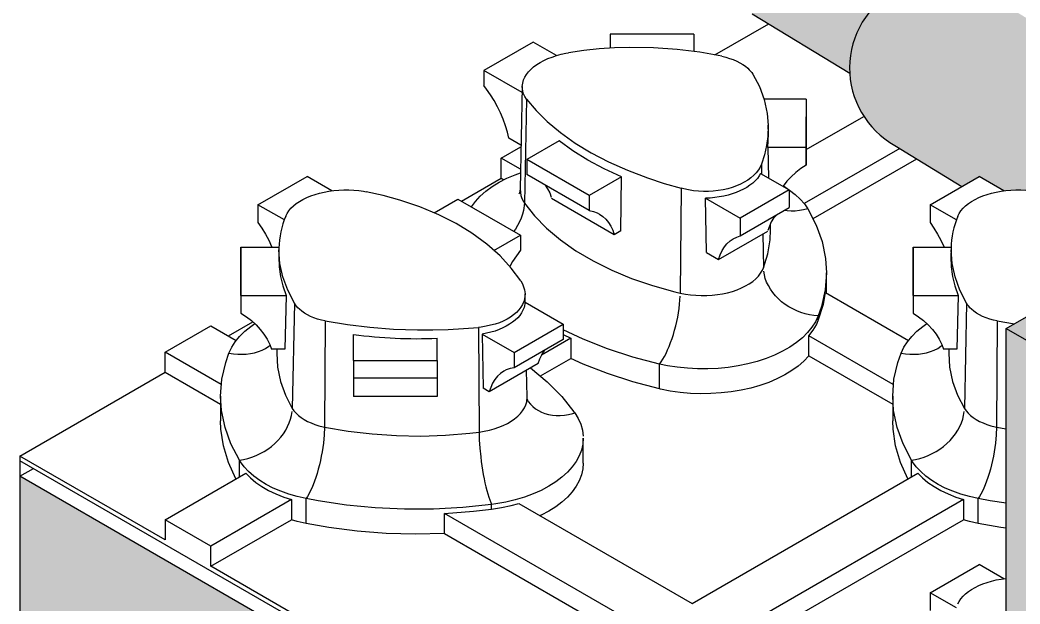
# Model space of a CAD drawing. Header units: millimetres. Extents: x 441156 to 441876, y 4514765 to 4515211.
# Drawn here: x 441489.037 to 441489.989, y 4514926.368 to 4514926.924 of the extents above; entities that cross this region are included whole.
import ezdxf

# ---------------------------------------------------------------- set-up
doc = ezdxf.new("R2010")
doc.units = ezdxf.units.MM
doc.layers.add('Cornice', color=7, linetype='Continuous')
doc.layers.add('Cornice_Tratteggi', color=7, linetype='Continuous', lineweight=5)

msp = doc.modelspace()

# ---------------------------------------------------------------- hatches: boundary and pattern name
at = {"layer": 'Cornice_Tratteggi'}
h = msp.add_hatch(dxfattribs=at)
h.set_pattern_fill('AR-RSHKE', color=254, scale=3.01875e-05)
h.set_pattern_definition([(0, (441481.528145, 4514941.521309), (0.0195524437, 0.00920115), [0.004600575, -0.0038338125, 0.0053673375, -0.0023002875, 0.0069008625, -0.00306705]), (0, (441481.5327455, 4514941.521692), (0.0195524437, 0.00920115), [0.0038338125, -0.0145684875, 0.00306705, -0.004600575]), (0, (441481.541947, 4514941.5207335), (0.0195524437, 0.00920115), [0.002300287, -0.023769637]), (90, (441481.528145, 4514941.5213086), (-0.0065174813, 0.00920115), [0.008817769, -0.027986831]), (90, (441481.5327455, 4514941.5213086), (-0.0065174813, 0.00920115), [0.008626078, -0.028178522]), (90, (441481.5365793, 4514941.5213086), (-0.0065174813, 0.00920115), [0.008051006, -0.028753594]), (90, (441481.5419467, 4514941.5207335), (-0.0065174813, 0.00920115), [0.008817769, -0.027986831]), (90, (441481.544247, 4514941.5207335), (-0.0065174813, 0.00920115), [0.008817769, -0.027986831]), (90, (441481.551148, 4514941.5213086), (-0.0065174813, 0.00920115), [0.008434387, -0.028370212])])
h.paths.add_polyline_path([(441490.01807424, 4514926.60618213), (441489.97624511, 4514926.63033195), (441489.97624511, 4514926.01450696), (441489.76709948, 4514926.13525608), (441489.76709948, 4514926.08695608), (441490.01807424, 4514925.94205713)])
h.paths.add_polyline_path([(441491.33918857, 4514927.3689205), (441491.33918857, 4514927.41722016), (441489.97624511, 4514926.63033195), (441490.01807424, 4514926.60618213)])
for points in [[(441489.7342838, 4514926.93024696), (441489.82712889, 4514926.87351844, -0.313499123), (441489.87749597, 4514926.95584183), (441489.78267514, 4514927.01377754, 1.000000594)], [(441489.95742889, 4514926.94942616, 1.032811065), (441489.87026317, 4514926.80468406), (441489.93402486, 4514926.76572555), (441489.95044298, 4514926.77520447), (441489.97410147, 4514926.76154465), (441489.97605703, 4514926.76180968), (441489.98080044, 4514926.7622326), (441489.98556043, 4514926.76243907), (441489.99032181, 4514926.76242568), (441489.9950656, 4514926.76219508), (441489.99974206, 4514926.7617509), (441490.00430146, 4514926.76109677), (441490.00672284, 4514926.76065373), (441490.02303871, 4514926.75702602), (441490.03876728, 4514926.75270171), (441490.05794381, 4514926.74619404), (441490.07163157, 4514926.7404582), (441490.09426945, 4514926.75352875), (441490.14194986, 4514926.72600071), (441490.18703763, 4514926.7520319), (441490.18354425, 4514926.75404879), (441490.18318219, 4514926.75530877), (441490.18164739, 4514926.75954334), (441490.17973193, 4514926.76338419), (441490.17745039, 4514926.76680209), (441490.15980777, 4514926.77698796), (441490.1598081, 4514926.79136715), (441490.18876078, 4514926.80808195)]]:
    msp.add_hatch(color=254, dxfattribs=at).paths.add_polyline_path(points)
h = msp.add_hatch(dxfattribs=at)
h.set_pattern_fill('GHIAIA2', color=254, scale=0.2, pattern_type=2)
h.set_pattern_definition([(0, (439121.96322, 4514998.17569), (0.2, 0.2), [0.06, -0.07, 0.01, -0.06]), (0, (439122.04322, 4514998.21569), (0.2, 0.2), [0.01, -0.05, 0.04, -0.1]), (0, (439122.07322, 4514998.22569), (0.2, 0.2), [0.01, -0.19]), (0, (439121.98322, 4514998.23569), (0.2, 0.2), [0.04, -0.16]), (0, (439121.96322, 4514998.25569), (0.2, 0.2), [0.02, -0.18]), (0, (439122.10322, 4514998.27569), (0.2, 0.2), [0.02, -0.01, 0.01, -0.16]), (0, (439122.02322, 4514998.28569), (0.2, 0.2), [0.03, -0.17]), (0, (439121.97322, 4514998.30569), (0.2, 0.2), [0.02, -0.18]), (0, (439122.05322, 4514998.32569), (0.2, 0.2), [0.01, -0.06, 0.03, -0.1]), (0, (439122.01322, 4514998.33569), (0.2, 0.2), [0.02, -0.18]), (0, (439122.08322, 4514998.34569), (0.2, 0.2), [0.02, -0.18]), (0, (439122.04322, 4514998.35569), (0.2, 0.2), [0.02, -0.18]), (0, (439122.12322, 4514998.36569), (0.2, 0.2), [0.02, -0.18]), (90, (439121.95322, 4514998.17569), (-0.2, 0.2), [0.04, -0.01, 0.02, -0.08, 0.04, -0.01]), (90, (439121.96322, 4514998.30569), (-0.2, 0.2), [0.01, -0.19]), (90, (439121.99322, 4514998.24569), (-0.2, 0.2), [0.02, -0.04, 0.01, -0.13]), (90, (439122.00322, 4514998.27569), (-0.2, 0.2), [0.02, -0.04, 0.03, -0.11]), (90, (439122.03322, 4514998.22569), (-0.2, 0.2), [0.01, -0.1, 0.02, -0.01, 0.02, -0.04]), (90, (439122.04322, 4514998.20569), (-0.2, 0.2), [0.01, -0.19]), (90, (439122.06322, 4514998.26569), (-0.2, 0.2), [0.01, -0.01, 0.03, -0.15]), (90, (439122.07322, 4514998.23569), (-0.2, 0.2), [0.02, -0.08, 0.01, -0.01, 0.01, -0.07]), (90, (439122.09322, 4514998.18569), (-0.2, 0.2), [0.03, -0.17]), (90, (439122.11322, 4514998.33569), (-0.2, 0.2), [0.01, -0.01, 0.01, -0.17]), (90, (439122.12322, 4514998.28569), (-0.2, 0.2), [0.03, -0.17]), (90, (439122.14822, 4514998.27069), (-0.2, 0.2), [0.01, -0.19]), (45, (439122.02322, 4514998.17569), (2e-17, 0.2), [0.014142, -0.268700712]), (45, (439122.00322, 4514998.36569), (2e-17, 0.2), [0.014142, -0.042426, 0.042426, -0.1838487125]), (45, (439122.02322, 4514998.33569), (2e-17, 0.2), [0.028284, -0.07071068, 0.014142, -0.1697060325]), (45, (439122.06322, 4514998.32569), (2e-17, 0.2), [0.028284, -0.098995, 0.014142, -0.1414217125]), (45, (439121.98322, 4514998.23569), (2e-17, 0.2), [0.014142, -0.268700712]), (45, (439122.03322, 4514998.23569), (2e-17, 0.2), [0.0424264, -0.240416312]), (45, (439122.07322, 4514998.25569), (2e-17, 0.2), [0.014142, -0.0848528, 0.014142, -0.1697059125]), (45, (439122.10322, 4514998.27569), (2e-17, 0.2), [0.028284, -0.254558712]), (45, (439122.14322, 4514998.27569), (2e-17, 0.2), [0.028284, -0.254558712]), (45, (439122.14322, 4514998.21569), (2e-17, 0.2), [0.014142, -0.268700712]), (45, (439122.12322, 4514998.31569), (2e-17, 0.2), [0.014142, -0.268700712]), (45, (439122.10322, 4514998.34569), (2e-17, 0.2), [0.014142, -0.268700712]), (45, (439122.14322, 4514998.36569), (2e-17, 0.2), [0.014142, -0.268700712]), (45, (439121.95322, 4514998.36569), (2e-17, 0.2), [0.014142, -0.268700712]), (45, (439122.05322, 4514998.28569), (2e-17, 0.2), [0.014142, -0.268700712]), (45, (439122.07322, 4514998.36569), (2e-17, 0.2), [0.014142, -0.098995, 0.014142, -0.1555637125]), (45, (439121.98322, 4514998.25569), (2e-17, 0.2), [0.028284, -0.254558712]), (45, (439121.98322, 4514998.30569), (2e-17, 0.2), [0.042426, -0.240416712]), (135, (439121.96322, 4514998.25569), (-0.2, 2e-17), [0.021214, -0.261628712]), (135, (439122.07322, 4514998.24569), (-0.2, 2e-17), [0.014142, -0.268700712]), (135, (439122.13322, 4514998.27569), (-0.2, 2e-17), [0.014142, -0.268700712]), (135, (439122.06322, 4514998.31569), (-0.2, 2e-17), [0.014142, -0.268700712]), (135, (439122.07322, 4514998.34569), (-0.2, 2e-17), [0.014142, -0.268700712]), (135, (439122.04322, 4514998.35569), (-0.2, 2e-17), [0.014142, -0.268700712]), (135, (439122.08322, 4514998.34569), (-0.2, 2e-17), [0.014142, -0.268700712]), (135, (439121.96322, 4514998.22569), (-0.2, 2e-17), [0.014142, -0.268700712]), (135, (439122.00322, 4514998.29569), (-0.2, 2e-17), [0.014142, -0.268700712]), (135, (439122.00322, 4514998.23569), (-0.2, 2e-17), [0.028284, -0.254558712]), (135, (439122.04322, 4514998.21569), (-0.2, 2e-17), [0.028284, -0.254558712]), (135, (439122.12322, 4514998.32569), (-0.2, 2e-17), [0.028284, -0.254558712]), (135, (439122.06322, 4514998.27569), (-0.2, 2e-17), [0.014142, -0.268700712]), (135, (439122.09322, 4514998.21569), (-0.2, 2e-17), [0.028284, -0.1697056, 0.014142, -0.0707111125]), (135, (439121.97322, 4514998.30569), (-0.1999999006, 9.94e-08), [0.028284, -0.05656854, 0.028284, -0.1697061725]), (135, (439121.95322, 4514998.19569), (-0.2, 2e-17), [0.02828, -0.07072, 0.02828, -0.07072, 0.01414, -0.0707027125]), (26.565051, (439122.02322, 4514998.23569), (0.2, 1e-11), [0.04472, -0.02236, 0.02236, -0.357773595]), (26.565051, (439122.05322, 4514998.35569), (0.2, 1e-11), [0.04472, -0.402493595]), (26.565051, (439122.05322, 4514998.21569), (0.2, 1e-11), [0.02236, -0.424853595]), (26.565051, (439121.96322, 4514998.22569), (0.2, 1e-11), [0.02236, -0.424853595]), (26.565051, (439122.00322, 4514998.27569), (0.2, 1e-11), [0.02236, -0.424853595]), (26.565051, (439121.96322, 4514998.29569), (0.2, 1e-11), [0.02236, -0.424853595]), (63.434949, (439121.99322, 4514998.31569), (1e-11, 0.2), [0.02236, -0.424853595]), (63.434949, (439122.06322, 4514998.31569), (1e-11, 0.2), [0.02236, -0.424853595]), (63.434949, (439122.08322, 4514998.17569), (1e-11, 0.2), [0.02236, -0.424853595]), (63.434949, (439121.95322, 4514998.28569), (1e-11, 0.2), [0.02236, -0.424853595]), (63.434949, (439122.03322, 4514998.18569), (1e-11, 0.2), [0.02236, -0.15652, 0.02236, -0.245973595]), (116.565051, (439122.00322, 4514998.35569), (-1e-11, 0.2), [0.02236, -0.424853595]), (116.565051, (439122.12322, 4514998.31569), (-1e-11, 0.2), [0.02236, -0.424853595]), (116.565051, (439122.03322, 4514998.35569), (-1e-11, 0.2), [0.02236, -0.424853595]), (116.565051, (439121.95322, 4514998.24569), (-1e-11, 0.2), [0.02236, -0.424853595]), (153.434949, (439122.10322, 4514998.21569), (-0.2, 1e-11), [0.02236, -0.424853595]), (153.434949, (439122.14322, 4514998.26569), (-0.2, 1e-11), [0.02236, -0.424853595]), (153.434949, (439122.02322, 4514998.28569), (-0.2, 1e-11), [0.02236, -0.424853595]), (153.434949, (439122.05322, 4514998.32569), (-0.2, 1e-11), [0.02236, -0.424853595]), (153.434949, (439122.12322, 4514998.36569), (-0.2, 1e-11), [0.02236, -0.424853595]), (153.434949, (439121.98322, 4514998.17569), (-0.2, 1e-11), [0.03354, -0.413673595])])
h.paths.add_polyline_path([(441489.03659931, 4514926.48948097), (441489.03659931, 4514926.35061847), (441491.33918857, 4514925.02123073), (441491.33918857, 4514925.16009323)])

# ---------------------------------------------------------------- linework, layer by layer
at = {"color": 254, "linetype": 'Continuous'}
for p, q in [((441489.90369571, 4514926.74821518), (441489.95044298, 4514926.77520447)), ((441489.97410147, 4514926.76154465), (441489.95044298, 4514926.77520447)), ((441489.90369571, 4514926.74821518), (441489.90369533, 4514926.73137636)), ((441489.92889668, 4514926.73366477), (441489.90369571, 4514926.74821518))]:
    msp.add_line(p, q, dxfattribs=at)
for points in [[(441489.93025423, 4514926.73743379, 0), (441489.93150398, 4514926.73994602, 0), (441489.93314202, 4514926.7424095, 0), (441489.93514916, 4514926.74479852, 0), (441489.93750625, 4514926.74708739, 0), (441489.94020923, 4514926.74926663, 0), (441489.94324419, 4514926.75132958, 0), (441489.94657742, 4514926.75325509, 0), (441489.9501752, 4514926.75502196, 0), (441489.95402446, 4514926.75662055, 0), (441489.95811112, 4514926.75804863, 0), (441489.96239085, 4514926.75929205, 0), (441489.96681931, 4514926.76033664, 0), (441489.97138003, 4514926.76117584, 0), (441489.97605703, 4514926.76180968, 0), (441489.98080044, 4514926.7622326, 0), (441489.98556043, 4514926.76243907, 0), (441489.99032181, 4514926.76242568, 0), (441489.9950656, 4514926.76219508, 0), (441489.99974206, 4514926.7617509, 0), (441490.00430146, 4514926.76109677, 0), (441490.00672284, 4514926.76065373, 0)], [(441489.90369533, 4514926.73137636, 0), (441489.90738378, 4514926.72589688, 0), (441489.91080535, 4514926.72021302, 0), (441489.91393398, 4514926.71436805, 0), (441489.91674588, 4514926.70840645, 0), (441489.91704943, 4514926.70771202, 0)]]:
    msp.add_polyline3d(points, dxfattribs=at)
msp.add_arc((441490.00829302, 4514926.70464079), 0.08462905, 157.20716567, 178.63169164, dxfattribs=at)
at = {"layer": 'Cornice', "color": 254}
for p, q in [((441489.97624511, 4514926.63033195), (441491.33918857, 4514927.41722016)), ((441489.73428377, 4514926.93024698), (441489.82712889, 4514926.87351844)), ((441489.87026317, 4514926.80468406), (441489.93402486, 4514926.76572555)), ((441489.97624511, 4514926.01450696), (441489.97624511, 4514926.63033195)), ((441489.97624511, 4514926.63033195), (441490.01807424, 4514926.60618213)), ((441489.03659931, 4514926.50426984), (441489.03659931, 4514926.48948097)), ((441489.03659931, 4514926.48948097), (441489.03659931, 4514926.35061847))]:
    msp.add_line(p, q, dxfattribs=at)
at = {"layer": 'Cornice', "color": 254, "linetype": 'Continuous'}
for p, q in [((441489.6986084, 4514926.89091395), (441489.75005025, 4514926.92061363)), ((441489.67848584, 4514926.910762), (441489.59879084, 4514926.910762)), ((441489.59879084, 4514926.910762), (441489.59879084, 4514926.8973399)), ((441489.67848584, 4514926.910762), (441489.67848584, 4514926.89428244)), ((441489.52543628, 4514926.90324267), (441489.47868901, 4514926.87625338)), ((441489.54776891, 4514926.89034837), (441489.52543628, 4514926.90324267)), ((441489.47868901, 4514926.87625338), (441489.47868869, 4514926.86187437)), ((441489.51499287, 4514926.85529245), (441489.47868901, 4514926.87625338)), ((441489.51511329, 4514926.86092505), (441489.51301733, 4514926.76288913)), ((441489.51920916, 4514926.84890659), (441489.51725231, 4514926.74980883)), ((441489.78578946, 4514926.84881083), (441489.74561582, 4514926.84880997)), ((441489.78578946, 4514926.84881083), (441489.78578946, 4514926.80279934)), ((441489.78578946, 4514926.84881083), (441489.78579, 4514926.83197203)), ((441489.78579, 4514926.80075586), (441489.84062753, 4514926.83241602)), ((441489.78579, 4514926.78596055), (441489.78579, 4514926.83197203)), ((441489.74972515, 4514926.81586875), (441489.74954746, 4514926.82417975)), ((441489.74904057, 4514926.80279856), (441489.74972515, 4514926.81586875)), ((441489.49510679, 4514926.79264889), (441489.51388537, 4514926.8034906)), ((441489.51391535, 4514926.80489314), (441489.50242516, 4514926.81152694)), ((441489.55030067, 4514926.80918662), (441489.51943452, 4514926.79136715)), ((441489.78578946, 4514926.80279934), (441489.74904057, 4514926.80279856)), ((441489.74904057, 4514926.80279856), (441489.74966243, 4514926.77378619)), ((441489.78578946, 4514926.80279934), (441489.78579, 4514926.78596055)), ((441489.87484052, 4514926.80188729), (441489.78376844, 4514926.74930731)), ((441489.51342744, 4514926.78207157), (441489.49510679, 4514926.79264889)), ((441489.49510679, 4514926.77342337), (441489.49510679, 4514926.79264889)), ((441489.51943452, 4514926.79136715), (441489.51943419, 4514926.77698796)), ((441489.57898926, 4514926.75698353), (441489.51943452, 4514926.79136715)), ((441489.74300449, 4514926.78691764), (441489.74319994, 4514926.77751708)), ((441489.79236394, 4514926.73504435), (441489.8910189, 4514926.79200227)), ((441489.26332213, 4514926.74821518), (441489.3100694, 4514926.77520447)), ((441489.33372789, 4514926.76154465), (441489.3100694, 4514926.77520447)), ((441489.57898894, 4514926.74260435), (441489.51943419, 4514926.77698796)), ((441489.60985541, 4514926.77480301), (441489.57898926, 4514926.75698353)), ((441489.6090743, 4514926.72333067), (441489.60985541, 4514926.77480301)), ((441489.742282, 4514926.77804702), (441489.76956301, 4514926.7622973)), ((441489.45727192, 4514926.7515796), (441489.49510679, 4514926.77342337)), ((441489.49510679, 4514926.77342337), (441489.49756591, 4514926.77200361)), ((441489.57898926, 4514926.75698353), (441489.57898894, 4514926.74260435)), ((441489.66653588, 4514926.76384829), (441489.6657499, 4514926.66407452)), ((441489.76956301, 4514926.7622973), (441489.72281574, 4514926.73530801)), ((441489.76956301, 4514926.7622973), (441489.76956339, 4514926.74545804)), ((441489.26332213, 4514926.74821518), (441489.26332175, 4514926.73137636)), ((441489.2885231, 4514926.73366477), (441489.26332213, 4514926.74821518)), ((441489.43125799, 4514926.7404582), (441489.45389587, 4514926.75352875)), ((441489.45389587, 4514926.75352875), (441489.51345062, 4514926.71914513)), ((441489.60272541, 4514926.71966517), (441489.54317067, 4514926.75404879)), ((441489.68969869, 4514926.75442696), (441489.72281574, 4514926.73530801)), ((441489.69074421, 4514926.70280194), (441489.68969869, 4514926.75442696)), ((441489.72281612, 4514926.71846875), (441489.76956339, 4514926.74545804)), ((441489.72281574, 4514926.73530801), (441489.72281612, 4514926.71846875)), ((441489.75168425, 4514926.72423451), (441489.75156034, 4514926.73003006)), ((441489.48818128, 4514926.70455525), (441489.51345062, 4514926.71914513)), ((441489.51345062, 4514926.71914513), (441489.51345094, 4514926.70476632)), ((441489.6090743, 4514926.72333067), (441489.60272541, 4514926.71966517)), ((441489.70228146, 4514926.69614097), (441489.74902872, 4514926.72313025)), ((441489.74438642, 4514926.72045005), (441489.74505944, 4514926.68807973)), ((441489.24709568, 4514926.70771265), (441489.24709514, 4514926.69087386)), ((441489.24709568, 4514926.66170116), (441489.24709568, 4514926.70771265)), ((441489.24709568, 4514926.70771265), (441489.28345256, 4514926.70771187)), ((441489.88746926, 4514926.70771265), (441489.88746872, 4514926.69087386)), ((441489.88746926, 4514926.66170116), (441489.88746926, 4514926.70771265)), ((441489.88746926, 4514926.70771265), (441489.92382614, 4514926.70771187)), ((441489.28333581, 4514926.70665761), (441489.28315999, 4514926.69843376)), ((441489.69074421, 4514926.70280194), (441489.70228146, 4514926.69614097)), ((441489.92370939, 4514926.70665761), (441489.92353357, 4514926.69843376)), ((441489.24709514, 4514926.69087386), (441489.24709514, 4514926.64486237)), ((441489.88746872, 4514926.69087386), (441489.88746872, 4514926.64486237)), ((441489.80512909, 4514926.66394057), (441489.80512909, 4514926.68326299)), ((441489.24709568, 4514926.66170116), (441489.24709514, 4514926.64486237)), ((441489.24709568, 4514926.66170116), (441489.29007197, 4514926.66170024)), ((441489.29007197, 4514926.66170024), (441489.28895219, 4514926.610679)), ((441489.51794311, 4514926.65518868), (441489.51777124, 4514926.66322806)), ((441489.80416923, 4514926.66449475), (441489.88304938, 4514926.61895371)), ((441489.88746926, 4514926.66170116), (441489.88746872, 4514926.64486237)), ((441489.88746926, 4514926.66170116), (441489.93044554, 4514926.66170024)), ((441489.93044554, 4514926.66170024), (441489.92932576, 4514926.610679)), ((441489.29806382, 4514926.65443934), (441489.29604534, 4514926.55407097)), ((441489.5178772, 4514926.65522673), (441489.55419613, 4514926.63425929)), ((441489.9384374, 4514926.65443934), (441489.93641891, 4514926.55407097)), ((441489.79715936, 4514926.63775598), (441489.79715936, 4514926.64219264)), ((441489.17492, 4514926.60779074), (441489.21846541, 4514926.63293145)), ((441489.21846541, 4514926.63293145), (441489.2426758, 4514926.61895371)), ((441489.23511536, 4514926.62331869), (441489.25838046, 4514926.63675067)), ((441489.3274205, 4514926.63749042), (441489.32671873, 4514926.53636185)), ((441489.47358789, 4514926.63137139), (441489.4740542, 4514926.53161628)), ((441489.50744886, 4514926.60727), (441489.55419613, 4514926.63425929)), ((441489.55419613, 4514926.63425929), (441489.55419645, 4514926.61987991)), ((441489.96779408, 4514926.63749042), (441489.96709231, 4514926.53636185)), ((441489.35439929, 4514926.59974999), (441489.35439929, 4514926.6245612)), ((441489.47696597, 4514926.62486821), (441489.47784307, 4514926.57334025)), ((441489.47696597, 4514926.62486821), (441489.50744886, 4514926.60727)), ((441489.78831115, 4514926.60414338), (441489.78831115, 4514926.62336891)), ((441489.86870761, 4514926.57695244), (441489.78831115, 4514926.62336891)), ((441489.43409429, 4514926.59974999), (441489.43409429, 4514926.62096598)), ((441489.55419645, 4514926.61987991), (441489.50744918, 4514926.59289062)), ((441489.56135899, 4514926.62090039), (441489.53346482, 4514926.60479584)), ((441489.56135899, 4514926.62090039), (441489.56135899, 4514926.60167486)), ((441489.22833403, 4514926.57695244), (441489.17492, 4514926.60779074)), ((441489.17492, 4514926.58856522), (441489.17492, 4514926.60779074)), ((441489.28895219, 4514926.610679), (441489.27613554, 4514926.610679)), ((441489.28128383, 4514926.610679), (441489.28120089, 4514926.60679953)), ((441489.50744886, 4514926.60727), (441489.50744918, 4514926.59289062)), ((441489.78831115, 4514926.60414338), (441489.86812963, 4514926.55806061)), ((441489.92932576, 4514926.610679), (441489.91650912, 4514926.610679)), ((441489.92165741, 4514926.610679), (441489.92157447, 4514926.60679953)), ((441489.35439929, 4514926.59974999), (441489.35439929, 4514926.58291088)), ((441489.35439929, 4514926.59974999), (441489.43409429, 4514926.59974999)), ((441489.43409429, 4514926.59974999), (441489.43409429, 4514926.58291088)), ((441489.53045998, 4514926.59694073), (441489.48371271, 4514926.56995144)), ((441489.53263961, 4514926.58509388), (441489.56135899, 4514926.60167486)), ((441489.64583804, 4514926.57272891), (441489.64583804, 4514926.5963911)), ((441489.03659931, 4514926.5087065), (441489.17492, 4514926.58856522)), ((441489.17492, 4514926.58856522), (441489.22775605, 4514926.55806061)), ((441489.51986781, 4514926.56516347), (441489.51932586, 4514926.59051251)), ((441489.43409429, 4514926.58291088), (441489.35439929, 4514926.58291088)), ((441489.35439929, 4514926.58291088), (441489.35439929, 4514926.56549384)), ((441489.43409429, 4514926.58291088), (441489.43409429, 4514926.56549384)), ((441489.22775605, 4514926.565828), (441489.22775605, 4514926.54216582)), ((441489.43409429, 4514926.56549384), (441489.35439929, 4514926.56549384)), ((441489.48371271, 4514926.56995144), (441489.47784307, 4514926.57334025)), ((441489.86812963, 4514926.565828), (441489.86812963, 4514926.54216582)), ((441489.57329672, 4514926.50202048), (441489.57329672, 4514926.52568267)), ((441489.03659931, 4514926.5087065), (441489.03659931, 4514926.50426984)), ((441489.17492, 4514926.42884777), (441489.03659931, 4514926.5087065)), ((441491.33918857, 4514925.1748821), (441489.03659931, 4514926.50426984)), ((441489.24558372, 4514926.48887062), (441489.24558372, 4514926.50488046)), ((441489.8859573, 4514926.48887062), (441489.8859573, 4514926.50488046)), ((441489.03659931, 4514926.48948097), (441489.04940697, 4514926.4968754)), ((441491.33918857, 4514925.16009323), (441489.03659931, 4514926.48948097)), ((441489.17492, 4514926.4480733), (441489.25163949, 4514926.49236689)), ((441489.67697289, 4514926.36821458), (441489.89201307, 4514926.49236689)), ((441489.2951849, 4514926.46722618), (441489.21846541, 4514926.42293259)), ((441489.2951849, 4514926.46722618), (441489.2951849, 4514926.44800066)), ((441489.30917464, 4514926.44450439), (441489.30917464, 4514926.46816658)), ((441489.48587652, 4514926.45803848), (441489.48587652, 4514926.46247514)), ((441489.5119597, 4514926.46348407), (441489.67697289, 4514926.36821458)), ((441489.93555847, 4514926.46722618), (441489.72051829, 4514926.34307387)), ((441489.93555847, 4514926.46722618), (441489.93555847, 4514926.44800066)), ((441489.94954822, 4514926.44450439), (441489.94954822, 4514926.46816658)), ((441489.63342749, 4514926.34307387), (441489.44118144, 4514926.45406611)), ((441489.44118144, 4514926.43484058), (441489.44118144, 4514926.45406611)), ((441489.17492, 4514926.4480733), (441489.17492, 4514926.42884777)), ((441489.21846541, 4514926.42293259), (441489.17492, 4514926.4480733)), ((441489.21846541, 4514926.40370707), (441489.2951849, 4514926.44800066)), ((441489.73716825, 4514926.33346111), (441489.93555847, 4514926.44800066)), ((441489.44118144, 4514926.43484058), (441489.61677753, 4514926.33346111)), ((441489.21846541, 4514926.40370707), (441489.21846541, 4514926.42293259)), ((441489.49510679, 4514926.24398962), (441489.21846541, 4514926.40370707)), ((441489.90369571, 4514926.37849888), (441489.95044298, 4514926.40548817)), ((441489.97410147, 4514926.39182835), (441489.95044298, 4514926.40548817)), ((441489.90369571, 4514926.37849888), (441489.90369533, 4514926.36166006)), ((441489.92889668, 4514926.36394847), (441489.90369571, 4514926.37849888))]:
    msp.add_line(p, q, dxfattribs=at)
for points in [[(441489.70546463, 4514926.88965005, 0), (441489.68436572, 4514926.89353948, 0), (441489.66281236, 4514926.89626289, 0), (441489.64031306, 4514926.89782393, 0), (441489.61765446, 4514926.89811898, 0), (441489.60303899, 4514926.89763457, 0), (441489.58847053, 4514926.89662403, 0), (441489.57381438, 4514926.89506748, 0), (441489.55929724, 4514926.89298004, 0)], [(441489.51511324, 4514926.86092304, 0), (441489.51515499, 4514926.86177128, 0), (441489.5155449, 4514926.86444398, 0), (441489.51633128, 4514926.86710415, 0), (441489.51750798, 4514926.86972353, 0), (441489.51907406, 4514926.87228986, 0), (441489.52102004, 4514926.8747968, 0), (441489.52332339, 4514926.87721823, 0), (441489.52596161, 4514926.87952801, 0), (441489.52892742, 4514926.88171517, 0), (441489.53220753, 4514926.88377468, 0), (441489.5357657, 4514926.88568556, 0), (441489.53956571, 4514926.88742681, 0), (441489.54359786, 4514926.88899052, 0), (441489.54784376, 4514926.89037274, 0), (441489.55225759, 4514926.89155994, 0), (441489.55679356, 4514926.89253862, 0), (441489.55929724, 4514926.89298004, 0)], [(441489.70546463, 4514926.88965005, 0), (441489.70914328, 4514926.88876419, 0), (441489.71268913, 4514926.88771447, 0), (441489.71617305, 4514926.88647023, 0), (441489.71946502, 4514926.8850692, 0), (441489.72245655, 4514926.88356673, 0), (441489.72522343, 4514926.88193621, 0), (441489.72781524, 4514926.88013601, 0), (441489.73013006, 4514926.87822529, 0), (441489.73150094, 4514926.87690651, 0), (441489.73273854, 4514926.87554959, 0), (441489.73385218, 4514926.87414038, 0), (441489.73482131, 4514926.87270112, 0)], [(441489.73482131, 4514926.87270112, 0), (441489.74118341, 4514926.86073609, 0), (441489.74578296, 4514926.84836025, 0), (441489.74863595, 4514926.83528428, 0), (441489.74954732, 4514926.82418635, 0)], [(441489.50242516, 4514926.81152694, 0), (441489.50099987, 4514926.81751253, 0), (441489.49919032, 4514926.82355687, 0), (441489.4970103, 4514926.82961397, 0), (441489.49447639, 4514926.83563774, 0), (441489.49160788, 4514926.84158232, 0), (441489.4884266, 4514926.84740247, 0), (441489.48495675, 4514926.85305389, 0), (441489.48122476, 4514926.85849359, 0), (441489.47868869, 4514926.86187437, 0)], [(441489.51920916, 4514926.84890659, 0), (441489.51761938, 4514926.85135215, 0), (441489.51640862, 4514926.85388671, 0), (441489.51558777, 4514926.85648315, 0), (441489.51516769, 4514926.85911434, 0), (441489.51511324, 4514926.86092304, 0)], [(441489.51920916, 4514926.84890659, 0), (441489.52825089, 4514926.83799001, 0), (441489.53891647, 4514926.82739712, 0), (441489.55151644, 4514926.81691325, 0), (441489.56566788, 4514926.80692666, 0), (441489.58081399, 4514926.7977697, 0), (441489.59722374, 4514926.78921483, 0), (441489.61531491, 4514926.78110417, 0), (441489.63449143, 4514926.77375236, 0), (441489.65022001, 4514926.76854801, 0), (441489.66653588, 4514926.76384829, 0)], [(441489.74954732, 4514926.82418635, 0), (441489.74956817, 4514926.8219593, 0), (441489.74914399, 4514926.81328162, 0), (441489.74791926, 4514926.80456715, 0), (441489.74586669, 4514926.79573399, 0), (441489.74300449, 4514926.78691764, 0)], [(441489.60985541, 4514926.77480301, 0), (441489.59323252, 4514926.78234306, 0), (441489.57770138, 4514926.79062273, 0), (441489.56336046, 4514926.79958954, 0), (441489.55030067, 4514926.80918662, 0)], [(441489.74300449, 4514926.78691764, 0), (441489.74175473, 4514926.78411653, 0), (441489.7401167, 4514926.78138769, 0), (441489.73810955, 4514926.77875948, 0), (441489.73575247, 4514926.77626029, 0), (441489.73304948, 4514926.77390074, 0), (441489.73001452, 4514926.77168778, 0), (441489.7266813, 4514926.76964401, 0), (441489.72308352, 4514926.76779206, 0), (441489.71923426, 4514926.76614232, 0), (441489.71514759, 4514926.76469671, 0), (441489.71086786, 4514926.7634694, 0), (441489.70643941, 4514926.76247455, 0), (441489.70187868, 4514926.76171892, 0), (441489.69720169, 4514926.76120177, 0), (441489.69245827, 4514926.76092724, 0), (441489.68769828, 4514926.76089945, 0), (441489.68293691, 4514926.76112161, 0), (441489.67819312, 4514926.76158988, 0), (441489.67351665, 4514926.76229795, 0), (441489.66895725, 4514926.76323953, 0), (441489.66653588, 4514926.76384829, 0)], [(441489.78579, 4514926.78596055, 0), (441489.78057374, 4514926.78261057, 0), (441489.77573492, 4514926.77890213, 0), (441489.77131035, 4514926.77486346, 0), (441489.76733373, 4514926.7705253, 0), (441489.76383531, 4514926.76592066, 0), (441489.76367997, 4514926.76569366, 0)], [(441489.46671232, 4514926.74612924, 0), (441489.47054234, 4514926.75133326, 0), (441489.47514339, 4514926.75632476, 0), (441489.48048045, 4514926.76106574, 0), (441489.48651289, 4514926.76552013, 0), (441489.49319481, 4514926.76965402, 0), (441489.50047535, 4514926.77343595, 0), (441489.50829911, 4514926.77683714, 0), (441489.51335597, 4514926.77872885, 0)], [(441489.742282, 4514926.77804702, 0), (441489.74087027, 4514926.77561212, 0), (441489.73913333, 4514926.77324834, 0), (441489.7370818, 4514926.77097012, 0), (441489.73472823, 4514926.76879141, 0), (441489.73208701, 4514926.76672552, 0), (441489.72917429, 4514926.76478508, 0), (441489.72600787, 4514926.76298195, 0), (441489.72260711, 4514926.76132717, 0), (441489.71899281, 4514926.75983084, 0), (441489.71518705, 4514926.75850211, 0), (441489.71121312, 4514926.75734911, 0), (441489.70709531, 4514926.75637889, 0), (441489.70285879, 4514926.75559739, 0), (441489.69852947, 4514926.75500936, 0), (441489.69413381, 4514926.75461843, 0), (441489.68969869, 4514926.75442696, 0)], [(441489.53707682, 4514926.76680209, 0), (441489.53935836, 4514926.76338419, 0), (441489.54127381, 4514926.75954334, 0), (441489.54280861, 4514926.75530877, 0), (441489.54317067, 4514926.75404879, 0)], [(441489.76395645, 4514926.76609615, 0), (441489.76993207, 4514926.76220786, 0), (441489.77529797, 4514926.75803368, 0), (441489.78001333, 4514926.75360538, 0), (441489.78404224, 4514926.74895666, 0), (441489.78730141, 4514926.74421054, 0)], [(441489.28988065, 4514926.73743379, 0), (441489.2911304, 4514926.73994602, 0), (441489.29276844, 4514926.7424095, 0), (441489.29477558, 4514926.74479852, 0), (441489.29713267, 4514926.74708739, 0), (441489.29983565, 4514926.74926663, 0), (441489.30287061, 4514926.75132958, 0), (441489.30620384, 4514926.75325509, 0), (441489.30980162, 4514926.75502196, 0), (441489.31365088, 4514926.75662055, 0), (441489.31773754, 4514926.75804863, 0), (441489.32201727, 4514926.75929205, 0), (441489.32644573, 4514926.76033664, 0), (441489.33100646, 4514926.76117584, 0), (441489.33568345, 4514926.76180968, 0), (441489.34042686, 4514926.7622326, 0), (441489.34518686, 4514926.76243907, 0), (441489.34994823, 4514926.76242568, 0), (441489.35469202, 4514926.76219508, 0), (441489.35936848, 4514926.7617509, 0), (441489.36392788, 4514926.76109677, 0), (441489.36634926, 4514926.76065373, 0)], [(441489.51367597, 4514926.67559543, 0), (441489.50463425, 4514926.68780568, 0), (441489.49396867, 4514926.69940533, 0), (441489.4813687, 4514926.71061745, 0), (441489.46721726, 4514926.72101608, 0), (441489.45207115, 4514926.7302666, 0), (441489.43566139, 4514926.73861296, 0), (441489.41757023, 4514926.74619404, 0), (441489.39839371, 4514926.75270171, 0), (441489.38266513, 4514926.75702602, 0), (441489.36634926, 4514926.76065373, 0)], [(441489.51301734, 4514926.76288976, 0), (441489.51300636, 4514926.76256556, 0), (441489.51277188, 4514926.76066199, 0), (441489.51243441, 4514926.75940436, 0), (441489.51214098, 4514926.75866564, 0), (441489.51198957, 4514926.75837148, 0), (441489.51198244, 4514926.75835962, 0)], [(441489.51301733, 4514926.76288913, 0), (441489.51317791, 4514926.75992707, 0), (441489.51378504, 4514926.75698436, 0), (441489.51483409, 4514926.7540834, 0), (441489.51631707, 4514926.75124627, 0), (441489.51725231, 4514926.74980883, 0)], [(441489.51725231, 4514926.74980883, 0), (441489.51701062, 4514926.74627584, 0), (441489.51642546, 4514926.74269497, 0), (441489.51550127, 4514926.73909347, 0), (441489.51424509, 4514926.73549874, 0), (441489.51266648, 4514926.73193816, 0), (441489.51077745, 4514926.7284388, 0), (441489.50859239, 4514926.72502731, 0), (441489.50701469, 4514926.72286088, 0)], [(441489.51725231, 4514926.74980883, 0), (441489.52688449, 4514926.73753973, 0), (441489.53833217, 4514926.72580201, 0), (441489.5515082, 4514926.71468499, 0), (441489.56631232, 4514926.70427327, 0), (441489.58263185, 4514926.69464611, 0), (441489.60034259, 4514926.68587675, 0), (441489.61930976, 4514926.67803195, 0), (441489.639389, 4514926.67117141, 0), (441489.66042749, 4514926.66534735, 0), (441489.6657499, 4514926.66407452, 0)], [(441489.57898894, 4514926.74260435, 0), (441489.58287525, 4514926.74181097, 0), (441489.58651753, 4514926.74049716, 0), (441489.58884727, 4514926.73930761, 0)], [(441489.58884727, 4514926.73930761, 0), (441489.59201764, 4514926.73714296, 0), (441489.5948744, 4514926.73449339, 0), (441489.59739581, 4514926.73137906, 0), (441489.59956268, 4514926.72782368, 0), (441489.60135853, 4514926.72385431, 0), (441489.60272541, 4514926.71966517, 0)], [(441489.75725298, 4514926.73835069, 0), (441489.75468428, 4514926.73529892, 0), (441489.75246764, 4514926.73180263, 0), (441489.75061992, 4514926.72788844, 0), (441489.74915519, 4514926.72358614, 0), (441489.74902872, 4514926.72313025, 0)], [(441489.78730141, 4514926.74421054, 0), (441489.78327657, 4514926.74323171, 0), (441489.7792498, 4514926.74255637, 0), (441489.77525176, 4514926.74218968, 0), (441489.77131287, 4514926.74213442, 0), (441489.76746312, 4514926.74239101, 0), (441489.76487176, 4514926.74274935, 0)], [(441489.78730141, 4514926.74421054, 0), (441489.79530054, 4514926.72880527, 0), (441489.8009596, 4514926.71305802, 0), (441489.80423611, 4514926.69708704, 0), (441489.80512909, 4514926.68326299, 0)], [(441489.26332175, 4514926.73137636, 0), (441489.2670102, 4514926.72589688, 0), (441489.27043177, 4514926.72021302, 0), (441489.2735604, 4514926.71436805, 0), (441489.2763723, 4514926.70840645, 0), (441489.27667585, 4514926.70771202, 0)], [(441489.71615959, 4514926.71578341, 0), (441489.71961943, 4514926.71744667, 0), (441489.72281612, 4514926.71846875, 0)], [(441489.74505944, 4514926.68807973, 0), (441489.74923434, 4514926.70136303, 0), (441489.75138811, 4514926.71480587, 0), (441489.75168425, 4514926.72423451, 0)], [(441489.70228146, 4514926.69614097, 0), (441489.70370675, 4514926.70048078, 0), (441489.70551629, 4514926.70443567, 0), (441489.70769631, 4514926.70797552, 0), (441489.71023022, 4514926.7110734, 0), (441489.71309874, 4514926.71370574, 0), (441489.71615959, 4514926.71578341, 0)], [(441489.28315999, 4514926.69843376, 0), (441489.28344535, 4514926.68917684, 0), (441489.28469608, 4514926.67994663, 0), (441489.28690763, 4514926.67077666, 0), (441489.29007197, 4514926.66170024, 0)], [(441489.29806382, 4514926.65443934, 0), (441489.29170172, 4514926.666837, 0), (441489.28710217, 4514926.6793486, 0), (441489.28424918, 4514926.69225233, 0), (441489.28331697, 4514926.705091, 0), (441489.28333589, 4514926.70666116, 0)], [(441489.51345094, 4514926.70476632, 0), (441489.50956463, 4514926.69948547, 0), (441489.50592235, 4514926.69396594, 0), (441489.50318344, 4514926.68937244, 0)], [(441489.92353357, 4514926.69843376, 0), (441489.92381893, 4514926.68917684, 0), (441489.92506966, 4514926.67994663, 0), (441489.92728121, 4514926.67077666, 0), (441489.93044554, 4514926.66170024, 0)], [(441489.9384374, 4514926.65443934, 0), (441489.9320753, 4514926.666837, 0), (441489.92747575, 4514926.6793486, 0), (441489.92462276, 4514926.69225233, 0), (441489.92369055, 4514926.705091, 0), (441489.92370946, 4514926.70666116, 0)], [(441489.6657499, 4514926.66407452, 0), (441489.67059197, 4514926.66309099, 0), (441489.67556409, 4514926.66235486, 0), (441489.68062841, 4514926.66187171, 0), (441489.6857464, 4514926.66164523, 0), (441489.6908791, 4514926.66167715, 0), (441489.69598746, 4514926.66196722, 0), (441489.70103258, 4514926.66251323, 0), (441489.70597608, 4514926.66331103, 0), (441489.71078034, 4514926.66435454, 0), (441489.71540878, 4514926.66563583, 0), (441489.71982619, 4514926.66714514, 0), (441489.72399894, 4514926.66887099, 0), (441489.72789529, 4514926.67080024, 0), (441489.73148556, 4514926.6729182, 0), (441489.73474245, 4514926.67520877, 0), (441489.73764116, 4514926.6776545, 0), (441489.74015964, 4514926.68023678, 0), (441489.74227871, 4514926.68293597, 0), (441489.74398225, 4514926.68573151, 0), (441489.74505944, 4514926.68807973, 0)], [(441489.79715936, 4514926.64219264, 0), (441489.79300384, 4514926.64256611, 0), (441489.78884634, 4514926.64324373, 0), (441489.7847185, 4514926.64422033, 0), (441489.78065173, 4514926.64548849, 0), (441489.77667699, 4514926.64703856, 0), (441489.77282452, 4514926.64885873, 0), (441489.76912366, 4514926.65093516, 0), (441489.76560255, 4514926.65325204, 0), (441489.762288, 4514926.65579174, 0), (441489.75920523, 4514926.65853494, 0), (441489.75637771, 4514926.66146074, 0), (441489.75382696, 4514926.66454689, 0), (441489.75157239, 4514926.66776991, 0), (441489.74963115, 4514926.67110525, 0), (441489.74801802, 4514926.67452753, 0), (441489.74674529, 4514926.67801072, 0), (441489.74582262, 4514926.6815283, 0), (441489.74525705, 4514926.6850535, 0), (441489.74505944, 4514926.68807973, 0)], [(441489.80512909, 4514926.68326299, 0), (441489.80392216, 4514926.66719547, 0), (441489.80031042, 4514926.65124861, 0), (441489.79715936, 4514926.64219264, 0)], [(441489.51367597, 4514926.67559543, 0), (441489.51526576, 4514926.67284967, 0), (441489.51647652, 4514926.67003738, 0), (441489.51729737, 4514926.6671885, 0), (441489.51771744, 4514926.66433299, 0), (441489.51777128, 4514926.6632259, 0)], [(441489.51777128, 4514926.6632259, 0), (441489.51773015, 4514926.66148102, 0), (441489.51734024, 4514926.65864294, 0), (441489.51655386, 4514926.65584864, 0), (441489.51537716, 4514926.65312799, 0), (441489.51381107, 4514926.65049407, 0), (441489.5118651, 4514926.64795297, 0), (441489.50956174, 4514926.64553099, 0), (441489.50692352, 4514926.64325444, 0), (441489.50395771, 4514926.64113456, 0), (441489.50067761, 4514926.63917571, 0), (441489.49711943, 4514926.63739764, 0), (441489.49331943, 4514926.63582008, 0), (441489.48928727, 4514926.6344508, 0), (441489.48504138, 4514926.63329261, 0), (441489.48062755, 4514926.6323565, 0), (441489.47609158, 4514926.63165347, 0), (441489.47358789, 4514926.63137139, 0)], [(441489.64583804, 4514926.5963911, 0), (441489.64742622, 4514926.59850305, 0), (441489.64901516, 4514926.60091999, 0), (441489.65059276, 4514926.6036235, 0), (441489.65214702, 4514926.60659302, 0), (441489.65366611, 4514926.60980595, 0), (441489.65513847, 4514926.61323782, 0), (441489.65655289, 4514926.61686253, 0), (441489.65789861, 4514926.62065249, 0), (441489.65916539, 4514926.62457886, 0), (441489.66034358, 4514926.62861175, 0), (441489.66142421, 4514926.63272046, 0), (441489.66239908, 4514926.63687374, 0), (441489.66326074, 4514926.64103996, 0), (441489.66400266, 4514926.64518743, 0), (441489.66461917, 4514926.64928458, 0), (441489.6651056, 4514926.65330023, 0), (441489.66545822, 4514926.65720381, 0), (441489.66567438, 4514926.66096562, 0), (441489.6657499, 4514926.66407452, 0)], [(441489.79715936, 4514926.63775598, 0), (441489.80214088, 4514926.65357935, 0), (441489.80416923, 4514926.66449475, 0)], [(441489.3274205, 4514926.63749042, 0), (441489.32374186, 4514926.63828112, 0), (441489.32019601, 4514926.63925416, 0), (441489.31671208, 4514926.64043944, 0), (441489.31342011, 4514926.64180206, 0), (441489.31042859, 4514926.64328726, 0), (441489.30766171, 4514926.64492032, 0), (441489.3050699, 4514926.64674387, 0), (441489.30275507, 4514926.64869874, 0), (441489.30138419, 4514926.65005806, 0), (441489.3001466, 4514926.65146436, 0), (441489.29903296, 4514926.65293247, 0), (441489.29806382, 4514926.65443934, 0)], [(441489.5178772, 4514926.65522673, 0), (441489.51754568, 4514926.6526662, 0), (441489.51686865, 4514926.65012845, 0), (441489.51585024, 4514926.64762899, 0), (441489.51449669, 4514926.6451831, 0), (441489.51281627, 4514926.64280574, 0), (441489.51081925, 4514926.64051144, 0), (441489.50851785, 4514926.63831423, 0), (441489.50592613, 4514926.63622755, 0), (441489.50305994, 4514926.63426415, 0), (441489.49993681, 4514926.63243603, 0), (441489.49657582, 4514926.63075438, 0), (441489.49299753, 4514926.62922947, 0), (441489.48922382, 4514926.62787063, 0), (441489.48527775, 4514926.62668616, 0), (441489.48118346, 4514926.62568331, 0), (441489.47696597, 4514926.62486821, 0)], [(441489.96779408, 4514926.63749042, 0), (441489.96411544, 4514926.63828112, 0), (441489.96056959, 4514926.63925416, 0), (441489.95708566, 4514926.64043944, 0), (441489.95379369, 4514926.64180206, 0), (441489.95080217, 4514926.64328726, 0), (441489.94803528, 4514926.64492032, 0), (441489.94544348, 4514926.64674387, 0), (441489.94312865, 4514926.64869874, 0), (441489.94175777, 4514926.65005806, 0), (441489.94052018, 4514926.65146436, 0), (441489.93940654, 4514926.65293247, 0), (441489.9384374, 4514926.65443934, 0)], [(441489.24709514, 4514926.64486237, 0), (441489.2523114, 4514926.64151239, 0), (441489.25715022, 4514926.63780395, 0), (441489.26157478, 4514926.63376529, 0), (441489.26555141, 4514926.62942712, 0), (441489.26904983, 4514926.62482248, 0), (441489.27204343, 4514926.6199864, 0), (441489.27450941, 4514926.6149557, 0), (441489.27613554, 4514926.610679, 0)], [(441489.79715936, 4514926.64219264, 0), (441489.79457757, 4514926.63673832, 0), (441489.79118222, 4514926.63143467, 0), (441489.78699916, 4514926.62632205, 0), (441489.78206021, 4514926.62143937, 0), (441489.77640297, 4514926.6168238, 0), (441489.77007049, 4514926.61251045, 0), (441489.76311097, 4514926.60853217, 0), (441489.75557737, 4514926.60491921, 0), (441489.74752703, 4514926.60169909, 0), (441489.73902121, 4514926.5988963, 0), (441489.73012465, 4514926.59653219, 0), (441489.72090506, 4514926.59462473, 0), (441489.71143261, 4514926.59318845, 0), (441489.70177938, 4514926.59223429, 0), (441489.69201884, 4514926.59176949, 0), (441489.68222528, 4514926.5917976, 0), (441489.67247324, 4514926.59231841, 0), (441489.66283692, 4514926.59332794, 0), (441489.65338967, 4514926.59481852, 0), (441489.64583804, 4514926.5963911, 0)], [(441489.88746872, 4514926.64486237, 0), (441489.89268498, 4514926.64151239, 0), (441489.8975238, 4514926.63780395, 0), (441489.90194836, 4514926.63376529, 0), (441489.90592498, 4514926.62942712, 0), (441489.90942341, 4514926.62482248, 0), (441489.912417, 4514926.6199864, 0), (441489.91488299, 4514926.6149557, 0), (441489.91650912, 4514926.610679, 0)], [(441489.23572578, 4514926.60689835, 0), (441489.23830757, 4514926.61235267, 0), (441489.24170292, 4514926.61765633, 0), (441489.24588598, 4514926.62276895, 0), (441489.25082493, 4514926.62765162, 0), (441489.25648217, 4514926.6322672, 0), (441489.26032794, 4514926.6349767, 0)], [(441489.3274205, 4514926.63749042, 0), (441489.34851942, 4514926.6340336, 0), (441489.37007278, 4514926.63144596, 0), (441489.39257208, 4514926.62971268, 0), (441489.41523067, 4514926.62893132, 0), (441489.42984614, 4514926.62893669, 0), (441489.4444146, 4514926.62934034, 0), (441489.45907076, 4514926.63015388, 0), (441489.47358789, 4514926.63137139, 0)], [(441489.78831115, 4514926.62336891, 0), (441489.79226527, 4514926.6285419, 0), (441489.79542344, 4514926.63389417, 0), (441489.79715936, 4514926.63775598, 0)], [(441489.87609935, 4514926.60689835, 0), (441489.87868115, 4514926.61235267, 0), (441489.88207649, 4514926.61765633, 0), (441489.88625956, 4514926.62276895, 0), (441489.89119851, 4514926.62765162, 0), (441489.89685575, 4514926.6322672, 0), (441489.90070152, 4514926.6349767, 0)], [(441489.96779408, 4514926.63749042, 0), (441489.98403517, 4514926.6348295, 0)], [(441489.64583804, 4514926.5963911, 0), (441489.62048678, 4514926.60302074, 0), (441489.59622591, 4514926.61089374, 0), (441489.57323794, 4514926.61995085, 0), (441489.55419625, 4514926.62884811, 0)], [(441489.55419635, 4514926.6244114, 0), (441489.56135899, 4514926.62090039, 0)], [(441489.23572578, 4514926.60689835, 0), (441489.2398813, 4514926.606183, 0), (441489.2440388, 4514926.60577128, 0), (441489.24816664, 4514926.60566631, 0), (441489.25223341, 4514926.60586891, 0), (441489.25620815, 4514926.60637752, 0), (441489.26006061, 4514926.60718828, 0), (441489.26376148, 4514926.60829501, 0), (441489.26728259, 4514926.6096893, 0), (441489.27059714, 4514926.61136053, 0), (441489.2736799, 4514926.61329598, 0), (441489.27484934, 4514926.61414587, 0)], [(441489.87609935, 4514926.60689835, 0), (441489.88025487, 4514926.606183, 0), (441489.88441238, 4514926.60577128, 0), (441489.88854022, 4514926.60566631, 0), (441489.89260698, 4514926.60586891, 0), (441489.89658173, 4514926.60637752, 0), (441489.90043419, 4514926.60718828, 0), (441489.90413506, 4514926.60829501, 0), (441489.90765617, 4514926.6096893, 0), (441489.91097072, 4514926.61136053, 0), (441489.91405348, 4514926.61329598, 0), (441489.91522292, 4514926.61414587, 0)], [(441489.22775605, 4514926.565828, 0), (441489.22896298, 4514926.58189552, 0), (441489.23257472, 4514926.59784239, 0), (441489.23572578, 4514926.60689835, 0)], [(441489.28120089, 4514926.60679953, 0), (441489.28193245, 4514926.59330591, 0), (441489.28469821, 4514926.57990045, 0), (441489.28947713, 4514926.56668518, 0), (441489.29604534, 4514926.55407097, 0)], [(441489.53045998, 4514926.59694073, 0), (441489.53188527, 4514926.60128055, 0), (441489.53369481, 4514926.60523543, 0), (441489.53587483, 4514926.60877529, 0), (441489.53655383, 4514926.60969403, 0)], [(441489.78831115, 4514926.60414338, 0), (441489.78359116, 4514926.59918904, 0), (441489.77814123, 4514926.59449106, 0), (441489.77200283, 4514926.59008519, 0), (441489.76522268, 4514926.58600496, 0), (441489.75785238, 4514926.58228142, 0), (441489.74994802, 4514926.57894293, 0), (441489.74156977, 4514926.57601487, 0), (441489.73278137, 4514926.57351954, 0), (441489.72364973, 4514926.57147593, 0), (441489.71424433, 4514926.5698996, 0), (441489.70463676, 4514926.56880252, 0), (441489.69490013, 4514926.56819307, 0), (441489.68510856, 4514926.56807587, 0), (441489.67533655, 4514926.56845182, 0), (441489.66565848, 4514926.56931805, 0), (441489.656148, 4514926.57066798, 0), (441489.6468775, 4514926.57249133, 0), (441489.64583804, 4514926.57272891, 0)], [(441489.86812963, 4514926.565828, 0), (441489.86933656, 4514926.58189552, 0), (441489.8729483, 4514926.59784239, 0), (441489.87609935, 4514926.60689835, 0)], [(441489.92157447, 4514926.60679953, 0), (441489.92230603, 4514926.59330591, 0), (441489.92507179, 4514926.57990045, 0), (441489.92985071, 4514926.56668518, 0), (441489.93641891, 4514926.55407097, 0)], [(441489.64583804, 4514926.57272891, 0), (441489.62048678, 4514926.57935856, 0), (441489.59622591, 4514926.58723155, 0), (441489.57323794, 4514926.59628866, 0), (441489.56135899, 4514926.60167486, 0)], [(441489.49759084, 4514926.58959388, 0), (441489.49442048, 4514926.58742923, 0), (441489.49156372, 4514926.58477966, 0), (441489.48904231, 4514926.58166533, 0), (441489.48687544, 4514926.57810996, 0), (441489.48507959, 4514926.57414058, 0), (441489.48371271, 4514926.56995144, 0)], [(441489.50744918, 4514926.59289062, 0), (441489.50356287, 4514926.59209725, 0), (441489.49992059, 4514926.59078343, 0), (441489.49759084, 4514926.58959388, 0)], [(441489.52314522, 4514926.5927176, 0), (441489.53898194, 4514926.57950481, 0), (441489.55277602, 4514926.56554943, 0), (441489.56442368, 4514926.55095645, 0), (441489.56520789, 4514926.54983971, 0)], [(441489.24558372, 4514926.50488046, 0), (441489.2375846, 4514926.52028573, 0), (441489.23192554, 4514926.53603298, 0), (441489.22864903, 4514926.55200396, 0), (441489.22775605, 4514926.565828, 0)], [(441489.4740542, 4514926.53161628, 0), (441489.47900563, 4514926.53239752, 0), (441489.48382028, 4514926.53342493, 0), (441489.48846152, 4514926.5346907, 0), (441489.49289401, 4514926.5361852, 0), (441489.49708403, 4514926.53789705, 0), (441489.50099968, 4514926.53981322, 0), (441489.50461117, 4514926.54191913, 0), (441489.50789101, 4514926.54419875, 0), (441489.51081424, 4514926.54663474, 0), (441489.5133586, 4514926.54920855, 0), (441489.51550475, 4514926.55190059, 0), (441489.51723634, 4514926.55469039, 0), (441489.51854019, 4514926.55755669, 0), (441489.51940638, 4514926.5604777, 0), (441489.51982832, 4514926.56343118, 0), (441489.51986781, 4514926.56516347, 0)], [(441489.5209027, 4514926.56063396, 0), (441489.52081049, 4514926.56080338, 0), (441489.52055442, 4514926.56139079, 0), (441489.52022423, 4514926.56244898, 0), (441489.51994508, 4514926.56400352, 0), (441489.51986788, 4514926.56516036, 0)], [(441489.8859573, 4514926.50488046, 0), (441489.87795818, 4514926.52028573, 0), (441489.87229911, 4514926.53603298, 0), (441489.86902261, 4514926.55200396, 0), (441489.86812963, 4514926.565828, 0)], [(441489.52086111, 4514926.56069593, 0), (441489.52285808, 4514926.55815122, 0), (441489.52514538, 4514926.55583841, 0), (441489.52770559, 4514926.55377513, 0), (441489.53051925, 4514926.55197706, 0), (441489.53356493, 4514926.55045789, 0), (441489.53681945, 4514926.54922919, 0), (441489.54025804, 4514926.54830031, 0), (441489.54385454, 4514926.54767831, 0), (441489.54758157, 4514926.54736794, 0), (441489.55141078, 4514926.54737154, 0), (441489.555313, 4514926.5476891, 0), (441489.55925856, 4514926.54831819, 0), (441489.56321741, 4514926.54925404, 0), (441489.56520789, 4514926.54983971, 0)], [(441489.24558372, 4514926.50488046, 0), (441489.24960857, 4514926.50551741, 0), (441489.25363534, 4514926.50645863, 0), (441489.25763338, 4514926.50769697, 0), (441489.26157226, 4514926.50922298, 0), (441489.26542201, 4514926.51102507, 0), (441489.26915334, 4514926.51308951, 0), (441489.27273783, 4514926.5154006, 0), (441489.27614822, 4514926.51794074, 0), (441489.27935854, 4514926.5206906, 0), (441489.28234436, 4514926.52362926, 0), (441489.28508297, 4514926.52673434, 0), (441489.28755351, 4514926.52998223, 0), (441489.28973719, 4514926.53334819, 0), (441489.29161738, 4514926.53680662, 0), (441489.29317978, 4514926.54033118, 0), (441489.2944125, 4514926.54389507, 0), (441489.29530615, 4514926.54747115, 0), (441489.29585393, 4514926.55103221, 0), (441489.29604534, 4514926.55407097, 0)], [(441489.29604534, 4514926.55407097, 0), (441489.29764909, 4514926.55174082, 0), (441489.2995985, 4514926.54950024, 0), (441489.30187873, 4514926.54736627, 0), (441489.30447243, 4514926.54535516, 0), (441489.30735986, 4514926.54348222, 0), (441489.31051903, 4514926.5417617, 0), (441489.31392591, 4514926.54020669, 0), (441489.31755458, 4514926.53882902, 0), (441489.3213774, 4514926.5376392, 0), (441489.3253653, 4514926.53664625, 0), (441489.32671873, 4514926.53636185, 0)], [(441489.56520789, 4514926.54983971, 0), (441489.56845822, 4514926.54450586, 0), (441489.57089098, 4514926.53902875, 0), (441489.57248766, 4514926.53345007, 0), (441489.5732361, 4514926.52781227, 0), (441489.57329672, 4514926.52568267, 0)], [(441489.8859573, 4514926.50488046, 0), (441489.88998215, 4514926.50551741, 0), (441489.89400892, 4514926.50645863, 0), (441489.89800696, 4514926.50769697, 0), (441489.90194584, 4514926.50922298, 0), (441489.90579559, 4514926.51102507, 0), (441489.90952692, 4514926.51308951, 0), (441489.91311141, 4514926.5154006, 0), (441489.91652179, 4514926.51794074, 0), (441489.91973212, 4514926.5206906, 0), (441489.92271794, 4514926.52362926, 0), (441489.92545655, 4514926.52673434, 0), (441489.92792709, 4514926.52998223, 0), (441489.93011077, 4514926.53334819, 0), (441489.93199096, 4514926.53680662, 0), (441489.93355336, 4514926.54033118, 0), (441489.93478608, 4514926.54389507, 0), (441489.93567973, 4514926.54747115, 0), (441489.93622751, 4514926.55103221, 0), (441489.93641891, 4514926.55407097, 0)], [(441489.93641891, 4514926.55407097, 0), (441489.93802267, 4514926.55174082, 0), (441489.93997208, 4514926.54950024, 0), (441489.94225231, 4514926.54736627, 0), (441489.94484601, 4514926.54535516, 0), (441489.94773343, 4514926.54348222, 0), (441489.95089261, 4514926.5417617, 0), (441489.95429949, 4514926.54020669, 0), (441489.95792815, 4514926.53882902, 0), (441489.96175098, 4514926.5376392, 0), (441489.96573887, 4514926.53664625, 0), (441489.96709231, 4514926.53636185, 0)], [(441489.24229899, 4514926.4869742, 0), (441489.2351753, 4514926.50252204, 0), (441489.23040977, 4514926.51836757, 0), (441489.22803818, 4514926.5343918, 0), (441489.22775605, 4514926.54216582, 0)], [(441489.32671873, 4514926.53636185, 0), (441489.3266332, 4514926.53274288, 0), (441489.32642612, 4514926.52895382, 0), (441489.32609906, 4514926.52502351, 0), (441489.32565451, 4514926.52098186, 0), (441489.32509586, 4514926.51685964, 0), (441489.32442735, 4514926.51268821, 0), (441489.32365408, 4514926.50849932, 0), (441489.32278193, 4514926.50432486, 0), (441489.32181753, 4514926.50019659, 0), (441489.32076823, 4514926.49614592, 0), (441489.31964202, 4514926.4922037, 0), (441489.31844746, 4514926.48839992, 0), (441489.31719364, 4514926.48476353, 0), (441489.31589011, 4514926.4813222, 0), (441489.31454679, 4514926.47810213, 0), (441489.3131739, 4514926.47512782, 0), (441489.31178189, 4514926.47242191, 0), (441489.31038136, 4514926.470005, 0), (441489.30917464, 4514926.46816658, 0)], [(441489.32671873, 4514926.53636185, 0), (441489.34911916, 4514926.53248893, 0), (441489.37201901, 4514926.52975792, 0), (441489.39524398, 4514926.52818959, 0), (441489.41861733, 4514926.52779589, 0), (441489.44196117, 4514926.52857981, 0), (441489.46509785, 4514926.53053538, 0), (441489.4740542, 4514926.53161628, 0)], [(441489.88267257, 4514926.4869742, 0), (441489.87554888, 4514926.50252204, 0), (441489.87078335, 4514926.51836757, 0), (441489.86841176, 4514926.5343918, 0), (441489.86812963, 4514926.54216582, 0)], [(441489.96709231, 4514926.53636185, 0), (441489.96700678, 4514926.53274288, 0), (441489.9667997, 4514926.52895382, 0), (441489.96647264, 4514926.52502351, 0), (441489.96602809, 4514926.52098186, 0), (441489.96546943, 4514926.51685964, 0), (441489.96480093, 4514926.51268821, 0), (441489.96402766, 4514926.50849932, 0), (441489.9631555, 4514926.50432486, 0), (441489.96219111, 4514926.50019659, 0), (441489.96114181, 4514926.49614592, 0), (441489.9600156, 4514926.4922037, 0), (441489.95882103, 4514926.48839992, 0), (441489.95756722, 4514926.48476353, 0), (441489.95626369, 4514926.4813222, 0), (441489.95492037, 4514926.47810213, 0), (441489.95354748, 4514926.47512782, 0), (441489.95215547, 4514926.47242191, 0), (441489.95075494, 4514926.470005, 0), (441489.94954822, 4514926.46816658, 0)], [(441489.96709231, 4514926.53636185, 0), (441489.97624511, 4514926.53477938, 0)], [(441489.4740542, 4514926.53161628, 0), (441489.47411183, 4514926.5279927, 0), (441489.47425138, 4514926.52419248, 0), (441489.47447177, 4514926.52024454, 0), (441489.47477134, 4514926.51617892, 0), (441489.47514779, 4514926.51202658, 0), (441489.47559827, 4514926.50781911, 0), (441489.47611935, 4514926.50358853, 0), (441489.47670707, 4514926.49936705, 0), (441489.47735694, 4514926.49518678, 0), (441489.47806402, 4514926.49107955, 0), (441489.47882294, 4514926.4870766, 0), (441489.47962791, 4514926.48320842, 0), (441489.48047281, 4514926.47950443, 0), (441489.48135121, 4514926.47599282, 0), (441489.48225643, 4514926.47270033, 0), (441489.48318157, 4514926.469652, 0), (441489.48411959, 4514926.46687105, 0), (441489.48506336, 4514926.46437862, 0), (441489.48587652, 4514926.46247514, 0)], [(441489.57329672, 4514926.52568267, 0), (441489.57286952, 4514926.52003372, 0), (441489.57159119, 4514926.51442776, 0), (441489.56947145, 4514926.50890747, 0), (441489.56652644, 4514926.50351483, 0), (441489.56277856, 4514926.49829092, 0), (441489.55825634, 4514926.49327546, 0), (441489.5529942, 4514926.48850665, 0), (441489.54703218, 4514926.48402077, 0), (441489.54041567, 4514926.47985196, 0), (441489.53319501, 4514926.47603195, 0), (441489.52542516, 4514926.47258981, 0), (441489.51716525, 4514926.46955174, 0), (441489.50847815, 4514926.46694086, 0), (441489.49942997, 4514926.46477704, 0), (441489.49008957, 4514926.46307675, 0), (441489.48587652, 4514926.46247514, 0)], [(441489.30917464, 4514926.46816658, 0), (441489.3008074, 4514926.47008616, 0), (441489.29276179, 4514926.47241947, 0), (441489.28509902, 4514926.47514874, 0), (441489.27787742, 4514926.47825321, 0), (441489.27115195, 4514926.48170925, 0), (441489.2649738, 4514926.48549056, 0), (441489.25938999, 4514926.48956836, 0), (441489.254443, 4514926.49391161, 0), (441489.25017049, 4514926.49848726, 0), (441489.24660498, 4514926.50326049, 0), (441489.24558372, 4514926.50488046, 0)], [(441489.57329672, 4514926.50202048, 0), (441489.57286952, 4514926.49637154, 0), (441489.57159119, 4514926.49076558, 0), (441489.56947145, 4514926.48524528, 0), (441489.56652644, 4514926.47985265, 0), (441489.56277856, 4514926.47462873, 0), (441489.55825634, 4514926.46961328, 0), (441489.5529942, 4514926.46484446, 0), (441489.54703218, 4514926.46035858, 0), (441489.54041567, 4514926.45618977, 0), (441489.53319501, 4514926.45236976, 0), (441489.53210962, 4514926.45185062, 0)], [(441489.94954822, 4514926.46816658, 0), (441489.94118098, 4514926.47008616, 0), (441489.93313536, 4514926.47241947, 0), (441489.9254726, 4514926.47514874, 0), (441489.918251, 4514926.47825321, 0), (441489.91152553, 4514926.48170925, 0), (441489.90534738, 4514926.48549056, 0), (441489.89976356, 4514926.48956836, 0), (441489.89481658, 4514926.49391161, 0), (441489.89054407, 4514926.49848726, 0), (441489.88697856, 4514926.50326049, 0), (441489.8859573, 4514926.50488046, 0)], [(441489.25163949, 4514926.49236689, 0), (441489.25616058, 4514926.48787157, 0), (441489.26134308, 4514926.48362084, 0), (441489.26714754, 4514926.47964707, 0), (441489.2735298, 4514926.4759805, 0), (441489.28044127, 4514926.47264902, 0), (441489.28782936, 4514926.469678, 0), (441489.2951849, 4514926.46722618, 0)], [(441489.89201307, 4514926.49236689, 0), (441489.89653416, 4514926.48787157, 0), (441489.90171666, 4514926.48362084, 0), (441489.90752112, 4514926.47964707, 0), (441489.91390338, 4514926.4759805, 0), (441489.92081485, 4514926.47264902, 0), (441489.92820294, 4514926.469678, 0), (441489.93555847, 4514926.46722618, 0)], [(441489.48587652, 4514926.46247514, 0), (441489.45846938, 4514926.45959909, 0), (441489.43073387, 4514926.45810372, 0), (441489.40287827, 4514926.45800025, 0), (441489.37511173, 4514926.45928947, 0), (441489.34764276, 4514926.46196169, 0), (441489.32067762, 4514926.46599685, 0), (441489.30917464, 4514926.46816658, 0)], [(441489.48587652, 4514926.45803848, 0), (441489.49532377, 4514926.45952907, 0), (441489.50451006, 4514926.46148935, 0), (441489.5119597, 4514926.46348407, 0)], [(441489.97624511, 4514926.46372318, 0), (441489.9610512, 4514926.46599685, 0), (441489.94954822, 4514926.46816658, 0)], [(441489.44118144, 4514926.45406611, 0), (441489.46881789, 4514926.45608218, 0), (441489.48587652, 4514926.45803848, 0)], [(441489.30917464, 4514926.44450439, 0), (441489.3008074, 4514926.44642397, 0), (441489.2951849, 4514926.44800066, 0)], [(441489.44118144, 4514926.43484058, 0), (441489.41334645, 4514926.43421342, 0), (441489.38552192, 4514926.43497988, 0), (441489.35791678, 4514926.4371342, 0), (441489.33073834, 4514926.44066021, 0), (441489.30917464, 4514926.44450439, 0)], [(441489.94954822, 4514926.44450439, 0), (441489.94118098, 4514926.44642397, 0), (441489.93555847, 4514926.44800066, 0)], [(441489.97624511, 4514926.43999425, 0), (441489.97111191, 4514926.44066021, 0), (441489.94954822, 4514926.44450439, 0)], [(441489.93025423, 4514926.36771749, 0), (441489.93150398, 4514926.37022972, 0), (441489.93314202, 4514926.37269319, 0), (441489.93514916, 4514926.37508222, 0), (441489.93750625, 4514926.37737109, 0), (441489.94020923, 4514926.37955032, 0), (441489.94324419, 4514926.38161328, 0), (441489.94657742, 4514926.38353879, 0), (441489.9501752, 4514926.38530566, 0), (441489.95402446, 4514926.38690425, 0), (441489.95811112, 4514926.38833233, 0), (441489.96239085, 4514926.38957575, 0), (441489.96681931, 4514926.39062034, 0), (441489.97138003, 4514926.39145954, 0), (441489.97605703, 4514926.39209337, 0), (441489.97624511, 4514926.39211014, 0)]]:
    msp.add_polyline3d(points, dxfattribs=at)
at = {"layer": 'Cornice', "color": 254}
msp.add_arc((441489.91150918, 4514926.8784624), 0.084525, 57.09362892, 240.79249177, dxfattribs=at)
at = {"layer": 'Cornice', "color": 254, "linetype": 'Continuous'}
for centre, radius, start, end in [((441489.36791945, 4514926.70464079), 0.08462905, 157.20716567, 178.63169164), ((441489.4145207, 4514927.07651138), 0.45594699, 262.42262419, 272.46033701)]:
    msp.add_arc(centre, radius, start, end, dxfattribs=at)

doc.saveas('drawing.dxf')
